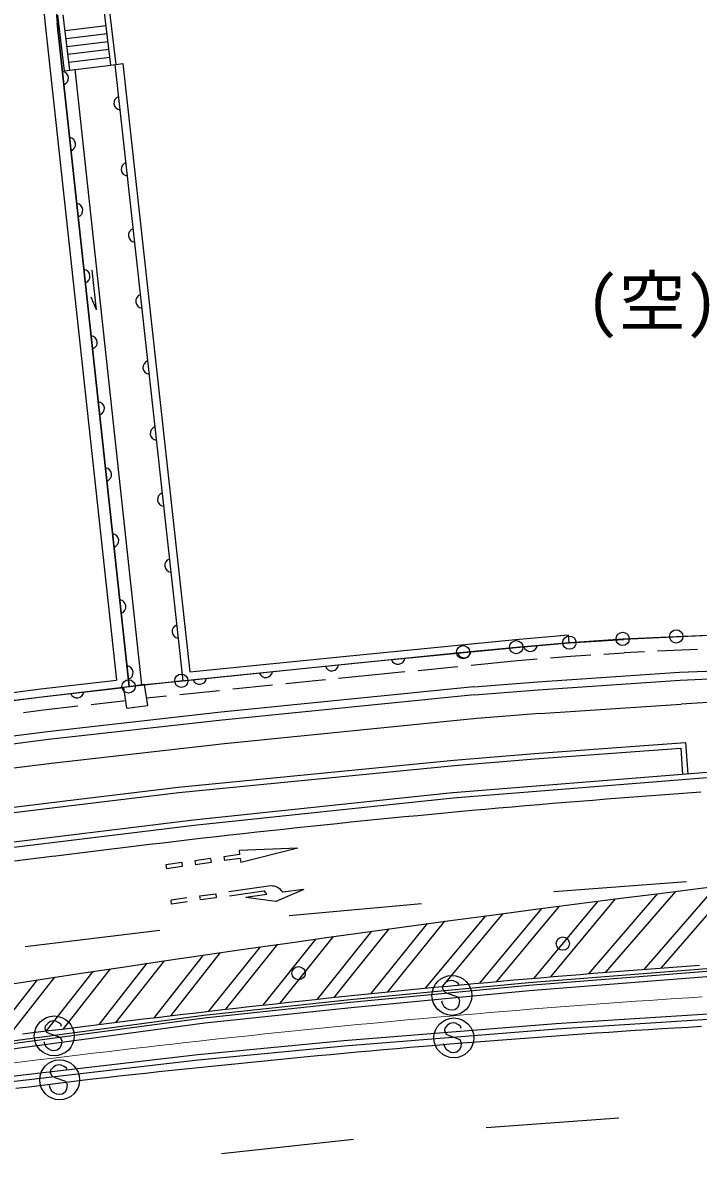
# Model space of a CAD drawing. Units: millimetres, scale not verified. Extents: x 40000 to 680000, y 20000 to 380000.
# Drawn here: x 276888 to 302286, y 315218 to 358236 of the extents above; entities that cross this region are included whole.
import ezdxf
from ezdxf.enums import TextEntityAlignment as Align

# ---------------------------------------------------------------- set-up
doc = ezdxf.new("R2010")
doc.units = ezdxf.units.MM
doc.header["$LTSCALE"] = 1000
doc.linetypes.add('CHAIN', pattern=[18.5, 12, -1.5, 3.5, -1.5])
for name, color, linetype, lineweight in [('M-BGD', 7, 'Continuous', 25), ('M-BMK', 2, 'CHAIN', 13), ('M-BMK-ROW', 30, 'Continuous', 25), ('M-STR-STRC', 7, 'Continuous', 25), ('M-STR-STRD', 7, 'Continuous', 25)]:
    doc.layers.add(name, color=color, linetype=linetype, lineweight=lineweight)
doc.styles.add('ＭＳ ゴシック', font='')
doc.styles.get('ＭＳ ゴシック').set_extended_font_data('MS Gothic')

msp = doc.modelspace()

# ---------------------------------------------------------------- linework, layer by layer
at = {"layer": 'M-BGD'}
for p, q in [((277602, 359512), (277731, 358181)), ((278050, 359562), (278179, 358227)), ((278457, 356435), (278203, 358520)), ((278656, 356459), (278402, 358544)), ((280200, 356647), (279947, 358732)), ((280399, 356672), (280145, 358756)), ((277731, 358181), (280412, 333504)), ((278179, 358227), (280891, 333261)), ((280891, 333261), (278179, 358227)), ((278475, 357948), (280019, 358136)), ((278511, 357651), (280055, 357839)), ((278547, 357353), (280092, 357541)), ((278583, 357055), (280128, 357243)), ((278619, 356757), (280164, 356945)), ((278656, 356459), (280200, 356647)), ((280200, 356647), (280650, 356702)), ((280353, 356666), (282901, 333484)), ((280353, 356666), (282901, 333484)), ((280650, 356702), (283166, 333812)), ((278457, 356435), (278656, 356459)), ((281364, 333324), (278851, 356490)), ((279661, 347434), (279499, 348925)), ((279661, 347434), (279458, 347915)), ((295416, 335037), (297416, 335204)), ((297441, 334905), (297416, 335204)), ((309490, 335497), (299480, 335035)), ((289439, 334448), (295416, 335037)), ((289469, 334150), (295443, 334739)), ((289469, 334150), (295443, 334739)), ((295443, 334739), (297441, 334905)), ((295443, 334739), (297441, 334905)), ((297451, 334906), (299480, 335035)), ((283166, 333812), (289439, 334448)), ((295488, 334241), (296236, 334303)), ((296734, 334345), (297483, 334407)), ((297483, 334407), (298246, 334455)), ((298745, 334487), (299508, 334536)), ((300264, 334570), (299508, 334536)), ((302261, 334663), (300763, 334593)), ((301587, 333804), (315619, 334392)), ((282901, 333484), (289469, 334150)), ((282901, 333484), (289469, 334150)), ((289518, 333652), (291259, 333824)), ((291757, 333873), (293250, 334020)), ((293747, 334069), (295488, 334241)), ((301604, 333505), (315628, 334092)), ((277564, 333179), (280412, 333504)), ((282901, 333484), (280690, 333234)), ((281463, 333338), (282901, 333484)), ((286773, 333374), (288266, 333525)), ((288763, 333575), (289518, 333652)), ((293844, 333253), (296248, 333443)), ((296248, 333443), (301587, 333804)), ((296268, 333144), (301604, 333505)), ((271584, 332414), (277564, 333179)), ((277600, 332881), (280891, 333261)), ((277600, 332881), (280690, 333234)), ((281463, 333338), (280690, 333234)), ((280793, 332451), (280690, 333234)), ((281587, 332555), (281463, 333338)), ((282794, 332970), (284286, 333121)), ((293844, 333253), (284348, 332299)), ((284784, 333172), (286276, 333323)), ((293874, 332955), (296268, 333144)), ((309296, 333039), (301653, 332606)), ((271623, 332116), (277600, 332881)), ((271623, 332116), (277600, 332881)), ((279457, 332590), (280758, 332739)), ((280793, 332451), (281587, 332555)), ((281541, 332843), (282296, 332920)), ((293874, 332955), (284380, 332000)), ((296329, 332246), (301653, 332606)), ((276906, 332288), (277660, 332385)), ((277660, 332385), (278960, 332533)), ((284348, 332299), (277819, 331565)), ((296329, 332246), (293964, 332059)), ((284380, 332000), (277855, 331267)), ((293964, 332059), (284475, 331105)), ((277819, 331565), (268944, 330426)), ((277855, 331267), (268985, 330129)), ((284475, 331105), (277963, 330374)), ((296133, 330747), (301815, 331153)), ((296149, 330547), (301630, 330940)), ((301630, 330940), (301703, 329954)), ((301815, 331153), (301902, 329970)), ((282732, 329481), (293103, 330496)), ((293103, 330496), (296133, 330747)), ((293121, 330297), (296149, 330547)), ((277963, 330374), (269107, 329237)), ((282754, 329282), (293121, 330297)), ((303370, 330087), (293059, 329269)), ((303383, 329887), (293074, 329070)), ((278480, 328968), (282732, 329481)), ((278504, 328769), (282754, 329282)), ((293053, 329269), (283308, 328234)), ((272381, 328200), (278480, 328968)), ((272407, 328002), (278504, 328769)), ((293074, 329070), (283331, 328035)), ((283308, 328234), (272978, 326976)), ((283331, 328035), (273003, 326778)), ((295910, 322127), (303833, 322754)), ((289203, 321487), (295910, 322127)), ((283700, 320904), (289203, 321487)), ((273995, 319602), (283700, 320904))]:
    msp.add_line(p, q, dxfattribs=at)
for centre in [(297196, 323590), (287258, 322479)]:
    msp.add_circle(centre, 250, dxfattribs=at)
for centre, start, end in [((278348, 356152), 288.88, 83.5193), ((280569, 355215), 108.9527, 263.5919), ((278618, 353666), 288.88, 83.5193), ((280842, 352730), 108.9527, 263.5919), ((278888, 351181), 288.88, 83.5193), ((281115, 350245), 108.9527, 263.5919), ((279158, 348695), 288.88, 83.5193), ((281388, 347760), 108.9527, 263.5919), ((279428, 346210), 288.88, 83.5193), ((281661, 345275), 108.9527, 263.5919), ((279698, 343725), 288.88, 83.5193), ((281934, 342790), 108.9527, 263.5919), ((279968, 341239), 288.88, 83.5193), ((282208, 340305), 108.9527, 263.5919), ((280238, 338754), 288.88, 83.5193), ((282481, 337820), 108.9527, 263.5919), ((280508, 336269), 288.88, 83.5193), ((282754, 335335), 108.9527, 263.5919), ((295975, 334840), 197.4391, 352.0784), ((290998, 334357), 198.3125, 352.9517), ((293486, 334602), 198.3125, 352.9517), ((280778, 333783), 288.88, 83.5193), ((286023, 333857), 198.4709, 353.1101), ((288510, 334109), 198.4709, 353.1101), ((283536, 333604), 198.4709, 353.1101), ((278929, 333091), 199.2649, 353.9041)]:
    msp.add_arc(centre, 256, start, end, dxfattribs=at)
at = {"layer": 'M-BMK'}
msp.add_lwpolyline([(276558, 319101), (277054, 319163), (277550, 319225), (278046, 319286), (278543, 319347), (279039, 319407), (279536, 319466), (280032, 319525), (280529, 319584), (281025, 319642), (281522, 319699), (282019, 319756), (282516, 319813), (283012, 319868), (283509, 319924), (284006, 319978), (284503, 320033), (285001, 320086), (285498, 320139), (285995, 320192), (286492, 320244), (286990, 320295), (287487, 320346), (287984, 320396), (288482, 320446), (288980, 320495), (289477, 320543), (289975, 320591), (290473, 320638), (290971, 320685), (291468, 320731), (291966, 320777), (292464, 320822), (292962, 320866), (293460, 320910), (293959, 320953), (294457, 320995), (294955, 321037), (295453, 321078), (295952, 321119), (296450, 321159), (296948, 321198), (297447, 321237), (297945, 321275), (298444, 321313), (298943, 321350), (299441, 321386), (299940, 321422), (300439, 321456), (300938, 321491), (301437, 321524), (301936, 321557), (302434, 321590)], dxfattribs=at)
at = {"layer": 'M-BMK-ROW'}
for p, q in [((299448, 335055), (301464, 335151)), ((301464, 335151), (307461, 335403)), ((293449, 334558), (295446, 334744)), ((295446, 334744), (297443, 334915)), ((297443, 334915), (299448, 335055)), ((282848, 333483), (293449, 334558)), ((280866, 333270), (282848, 333483)), ((275605, 332635), (280866, 333270))]:
    msp.add_line(p, q, dxfattribs=at)
for centre in [(297443, 334915), (299448, 335055), (301464, 335151), (293449, 334558), (295446, 334744), (280866, 333270), (282848, 333483)]:
    msp.add_circle(centre, 250, dxfattribs=at)
at = {"layer": 'M-STR-STRC'}
for p, q in [((299345, 329074), (299852, 329112)), ((299345, 329074), (299852, 329112)), ((299852, 329112), (300359, 329150)), ((299852, 329112), (300359, 329150)), ((300359, 329150), (300867, 329188)), ((300867, 329188), (301374, 329225)), ((300867, 329188), (301374, 329225)), ((301374, 329225), (301882, 329261)), ((301374, 329225), (301882, 329261)), ((301882, 329261), (302389, 329296)), ((301882, 329261), (302389, 329296)), ((294277, 328651), (294783, 328696)), ((294277, 328651), (294783, 328696)), ((294783, 328696), (295290, 328741)), ((294783, 328696), (295290, 328741)), ((295290, 328741), (295796, 328785)), ((295290, 328741), (295796, 328785)), ((295796, 328785), (296303, 328828)), ((295796, 328785), (296303, 328828)), ((296303, 328828), (296810, 328871)), ((296303, 328828), (296810, 328871)), ((296810, 328871), (297316, 328912)), ((296810, 328871), (297316, 328912)), ((297316, 328912), (297823, 328954)), ((297316, 328912), (297823, 328954)), ((297823, 328954), (298330, 328994)), ((297823, 328954), (298330, 328994)), ((298330, 328994), (298837, 329034)), ((298330, 328994), (298837, 329034)), ((298837, 329034), (299345, 329074)), ((298837, 329034), (299345, 329074)), ((289724, 328218), (290229, 328268)), ((289724, 328218), (290229, 328268)), ((290229, 328268), (290735, 328318)), ((290229, 328268), (290735, 328318)), ((290735, 328318), (291241, 328368)), ((290735, 328318), (291241, 328368)), ((291241, 328368), (291746, 328417)), ((291241, 328368), (291746, 328417)), ((291746, 328417), (292252, 328465)), ((291746, 328417), (292252, 328465)), ((292252, 328465), (292758, 328512)), ((292252, 328465), (292758, 328512)), ((292758, 328512), (293264, 328559)), ((292758, 328512), (293264, 328559)), ((293264, 328559), (293770, 328606)), ((293264, 328559), (293770, 328606)), ((293770, 328606), (294277, 328651)), ((293770, 328606), (294277, 328651)), ((285683, 327792), (286188, 327847)), ((285683, 327792), (286188, 327847)), ((286188, 327847), (286693, 327902)), ((286188, 327847), (286693, 327902)), ((286693, 327902), (287198, 327956)), ((286693, 327902), (287198, 327956)), ((287198, 327956), (287703, 328010)), ((287198, 327956), (287703, 328010)), ((287703, 328010), (288208, 328063)), ((287703, 328010), (288208, 328063)), ((288208, 328063), (288713, 328115)), ((288208, 328063), (288713, 328115)), ((288713, 328115), (289218, 328167)), ((288713, 328115), (289218, 328167)), ((289218, 328167), (289724, 328218)), ((289218, 328167), (289724, 328218)), ((281649, 327329), (282153, 327389)), ((281649, 327329), (282153, 327389)), ((282153, 327389), (282657, 327448)), ((282153, 327389), (282657, 327448)), ((282657, 327448), (283161, 327507)), ((282657, 327448), (283161, 327507)), ((283161, 327507), (283665, 327565)), ((283161, 327507), (283665, 327565)), ((283665, 327565), (284170, 327623)), ((283665, 327565), (284170, 327623)), ((284170, 327623), (284674, 327680)), ((284170, 327623), (284674, 327680)), ((284674, 327680), (285179, 327736)), ((284674, 327680), (285179, 327736)), ((285179, 327736), (285683, 327792)), ((285179, 327736), (285683, 327792)), ((278125, 326896), (278628, 326959)), ((278125, 326896), (278628, 326959)), ((278628, 326959), (279131, 327022)), ((278628, 326959), (279131, 327022)), ((279131, 327022), (279635, 327085)), ((279131, 327022), (279635, 327085)), ((279635, 327085), (280138, 327147)), ((279635, 327085), (280138, 327147)), ((280138, 327147), (280642, 327208)), ((280138, 327147), (280642, 327208)), ((280642, 327208), (281145, 327269)), ((280642, 327208), (281145, 327269)), ((281145, 327269), (281649, 327329)), ((281145, 327269), (281649, 327329)), ((285040, 326946), (284446, 326862)), ((287229, 327180), (285019, 327094)), ((287229, 327180), (285019, 327094)), ((285019, 327094), (285040, 326946)), ((285019, 327094), (285040, 326946)), ((287229, 327180), (285082, 326649)), ((287229, 327180), (285082, 326649)), ((276570, 326705), (277074, 326767)), ((276570, 326705), (277074, 326767)), ((277074, 326767), (277578, 326829)), ((277074, 326767), (277578, 326829)), ((277578, 326829), (278078, 326890)), ((277578, 326829), (278078, 326890)), ((278037, 326885), (278125, 326896)), ((278037, 326885), (278125, 326896)), ((282862, 326638), (282267, 326554)), ((282267, 326554), (282288, 326405)), ((282267, 326554), (282288, 326405)), ((282862, 326638), (282883, 326489)), ((283951, 326792), (283357, 326708)), ((283357, 326708), (283378, 326559)), ((283972, 326643), (283378, 326559)), ((283951, 326792), (283972, 326643)), ((284446, 326862), (284467, 326713)), ((285061, 326797), (284467, 326713)), ((285061, 326797), (285082, 326649)), ((285061, 326797), (285082, 326649)), ((282883, 326489), (282288, 326405)), ((286217, 325761), (284638, 325538)), ((296859, 325550), (301843, 325934)), ((300260, 322622), (302958, 325740)), ((300899, 322673), (303623, 325821)), ((283054, 325313), (282460, 325229)), ((282481, 325081), (282460, 325229)), ((282481, 325081), (282460, 325229)), ((283549, 325383), (284143, 325468)), ((283570, 325235), (283549, 325383)), ((284164, 325319), (283570, 325235)), ((284143, 325468), (284164, 325319)), ((284659, 325389), (285946, 325571)), ((286066, 325436), (285274, 325324)), ((286066, 325436), (285274, 325324)), ((286405, 325181), (285274, 325324)), ((286405, 325181), (285274, 325324)), ((287452, 325633), (286405, 325181)), ((287452, 325633), (286660, 325521)), ((296745, 322342), (299176, 325270)), ((298170, 322460), (300774, 325471)), ((298809, 322512), (301441, 325554)), ((283075, 325165), (282481, 325081)), ((286900, 324655), (291880, 325104)), ((294080, 322107), (296412, 324915)), ((294713, 322164), (297067, 325000)), ((296115, 322288), (298522, 325187)), ((290621, 321775), (292753, 324431)), ((292036, 321914), (294297, 324638)), ((292671, 321975), (294954, 324725)), ((276969, 323480), (282034, 324102)), ((287964, 321501), (290017, 324059)), ((288595, 321567), (290666, 324148)), ((289993, 321712), (292106, 324344)), ((284517, 321120), (286478, 323564)), ((285927, 321279), (287925, 323768)), ((286560, 321349), (288575, 323859)), ((281835, 320805), (283678, 323161)), ((282466, 320881), (284322, 323254)), ((283882, 321047), (285827, 323471)), ((278412, 320383), (280181, 322644)), ((279771, 320554), (281568, 322851)), ((280402, 320630), (282214, 322946)), ((300342, 322631), (300841, 322668)), ((300342, 322631), (300841, 322668)), ((300841, 322668), (301340, 322705)), ((300841, 322668), (301340, 322705)), ((301340, 322705), (301839, 322741)), ((301839, 322741), (302338, 322777)), ((301839, 322741), (302338, 322777)), ((275730, 320044), (277438, 322228)), ((276368, 320130), (278086, 322327)), ((277782, 320307), (279534, 322547)), ((294857, 322177), (295356, 322222)), ((294857, 322177), (295356, 322222)), ((295356, 322222), (295854, 322265)), ((295356, 322222), (295854, 322265)), ((295854, 322265), (296352, 322309)), ((295854, 322265), (296352, 322309)), ((296352, 322309), (296851, 322351)), ((296352, 322309), (296851, 322351)), ((296851, 322351), (297350, 322393)), ((296851, 322351), (297350, 322393)), ((297350, 322393), (297848, 322434)), ((297350, 322393), (297848, 322434)), ((297848, 322434), (298347, 322475)), ((297848, 322434), (298347, 322475)), ((298347, 322475), (298846, 322515)), ((298347, 322475), (298846, 322515)), ((298846, 322515), (299344, 322554)), ((298846, 322515), (299344, 322554)), ((299344, 322554), (299843, 322593)), ((299344, 322554), (299843, 322593)), ((299843, 322593), (300342, 322631)), ((299843, 322593), (300342, 322631)), ((290375, 321751), (290873, 321800)), ((290375, 321751), (290873, 321800)), ((290873, 321800), (291371, 321850)), ((290873, 321800), (291371, 321850)), ((291371, 321850), (291868, 321898)), ((291371, 321850), (291868, 321898)), ((291868, 321898), (292366, 321946)), ((291868, 321898), (292366, 321946)), ((292366, 321946), (292865, 321994)), ((292366, 321946), (292865, 321994)), ((292682, 322006), (292670, 321920)), ((292670, 321920), (292735, 321784)), ((292778, 322110), (292682, 322006)), ((292735, 321784), (292848, 321729)), ((292877, 322179), (292778, 322110)), ((292865, 321994), (293363, 322041)), ((293001, 322205), (292877, 322179)), ((293088, 322193), (293001, 322205)), ((293196, 322138), (293088, 322193)), ((293279, 322083), (293196, 322138)), ((293304, 321999), (293279, 322083)), ((293363, 322041), (293861, 322087)), ((293363, 322041), (293861, 322087)), ((293861, 322087), (294359, 322132)), ((293861, 322087), (294359, 322132)), ((294359, 322132), (294857, 322177)), ((294359, 322132), (294857, 322177)), ((286395, 321331), (286892, 321385)), ((286395, 321331), (286892, 321385)), ((286892, 321385), (287389, 321439)), ((287389, 321439), (287887, 321493)), ((287389, 321439), (287887, 321493)), ((287887, 321493), (288384, 321545)), ((287887, 321493), (288384, 321545)), ((288384, 321545), (288882, 321598)), ((288384, 321545), (288882, 321598)), ((288882, 321598), (289379, 321649)), ((288882, 321598), (289379, 321649)), ((289379, 321649), (289877, 321700)), ((289379, 321649), (289877, 321700)), ((289877, 321700), (290375, 321751)), ((289877, 321700), (290375, 321751)), ((292673, 321339), (292643, 321422)), ((292848, 321729), (293247, 321588)), ((293247, 321588), (293307, 321459)), ((293307, 321459), (293285, 321288)), ((282418, 320875), (282915, 320934)), ((282418, 320875), (282915, 320934)), ((282915, 320934), (283412, 320992)), ((283412, 320992), (283909, 321050)), ((283412, 320992), (283909, 321050)), ((283909, 321050), (284406, 321107)), ((283909, 321050), (284406, 321107)), ((284406, 321107), (284903, 321164)), ((284406, 321107), (284903, 321164)), ((284903, 321164), (285400, 321220)), ((285400, 321220), (285897, 321276)), ((285400, 321220), (285897, 321276)), ((285897, 321276), (286395, 321331)), ((285897, 321276), (286395, 321331)), ((292736, 321206), (292673, 321339)), ((292813, 321151), (292736, 321206)), ((292923, 321095), (292813, 321151)), ((293013, 321082), (292923, 321095)), ((293139, 321104), (293013, 321082)), ((293232, 321176), (293139, 321104)), ((293285, 321288), (293232, 321176)), ((277821, 320587), (277725, 320482)), ((277919, 320656), (277821, 320587)), ((278044, 320681), (277919, 320656)), ((278130, 320669), (278044, 320681)), ((278239, 320615), (278130, 320669)), ((278321, 320559), (278239, 320615)), ((278347, 320476), (278321, 320559)), ((278943, 320447), (279439, 320510)), ((278943, 320447), (279439, 320510)), ((279439, 320510), (279935, 320572)), ((279439, 320510), (279935, 320572)), ((279935, 320572), (280432, 320634)), ((279935, 320572), (280432, 320634)), ((280432, 320634), (280928, 320695)), ((280432, 320634), (280928, 320695)), ((280928, 320695), (281425, 320756)), ((280928, 320695), (281425, 320756)), ((281425, 320756), (281922, 320816)), ((281425, 320756), (281922, 320816)), ((281922, 320816), (282418, 320875)), ((281922, 320816), (282418, 320875)), ((292849, 320511), (292753, 320407)), ((292948, 320581), (292849, 320511)), ((293072, 320606), (292948, 320581)), ((293159, 320594), (293072, 320606)), ((293267, 320540), (293159, 320594)), ((293350, 320484), (293267, 320540)), ((276871, 320193), (277369, 320255)), ((276871, 320193), (277369, 320255)), ((277369, 320255), (277866, 320316)), ((277725, 320482), (277713, 320397)), ((277713, 320397), (277777, 320260)), ((277777, 320260), (277890, 320206)), ((277866, 320316), (278363, 320377)), ((277866, 320316), (278363, 320377)), ((277890, 320206), (278290, 320065)), ((278290, 320065), (278350, 319935)), ((278363, 320377), (278860, 320437)), ((278363, 320377), (278860, 320437)), ((278859, 320437), (278943, 320447)), ((292753, 320407), (292741, 320322)), ((292741, 320322), (292806, 320185)), ((292806, 320185), (292919, 320130)), ((292919, 320130), (293318, 319989)), ((293376, 320400), (293350, 320484)), ((295931, 320050), (296429, 320087)), ((295931, 320050), (296429, 320087)), ((296429, 320087), (296928, 320123)), ((296429, 320087), (296928, 320123)), ((296928, 320123), (297426, 320159)), ((297426, 320159), (297924, 320194)), ((297924, 320194), (298423, 320229)), ((298423, 320229), (298921, 320262)), ((298423, 320229), (298921, 320262)), ((298921, 320262), (299420, 320296)), ((298921, 320262), (299420, 320296)), ((299420, 320296), (299919, 320328)), ((299919, 320328), (300417, 320360)), ((299919, 320328), (300417, 320360)), ((300417, 320360), (300916, 320391)), ((300417, 320360), (300916, 320391)), ((300916, 320391), (301415, 320422)), ((300916, 320391), (301415, 320422)), ((301415, 320422), (301914, 320452)), ((301415, 320422), (301914, 320452)), ((301914, 320452), (302412, 320481)), ((301914, 320452), (302412, 320481)), ((277715, 319816), (277686, 319899)), ((277778, 319683), (277715, 319816)), ((277856, 319628), (277778, 319683)), ((277966, 319572), (277856, 319628)), ((278275, 319653), (278181, 319581)), ((278328, 319765), (278275, 319653)), ((278350, 319935), (278328, 319765)), ((290452, 319603), (290950, 319647)), ((290950, 319647), (291448, 319690)), ((290950, 319647), (291448, 319690)), ((291448, 319690), (291946, 319732)), ((291448, 319690), (291946, 319732)), ((291946, 319732), (292444, 319774)), ((291946, 319732), (292444, 319774)), ((292444, 319774), (292942, 319815)), ((292744, 319741), (292714, 319823)), ((292807, 319608), (292744, 319741)), ((292942, 319815), (293440, 319856)), ((293356, 319689), (293303, 319578)), ((293318, 319989), (293379, 319860)), ((293379, 319860), (293356, 319689)), ((293440, 319856), (293938, 319896)), ((293938, 319896), (294436, 319936)), ((294436, 319936), (294934, 319974)), ((294934, 319974), (295433, 320013)), ((294934, 319974), (295433, 320013)), ((295433, 320013), (295931, 320050)), ((295433, 320013), (295931, 320050)), ((278056, 319559), (277966, 319572)), ((278181, 319581), (278056, 319559)), ((285975, 319184), (286472, 319233)), ((285975, 319184), (286472, 319233)), ((286472, 319233), (286969, 319281)), ((286472, 319233), (286969, 319281)), ((286969, 319281), (287467, 319329)), ((286969, 319281), (287467, 319329)), ((287467, 319329), (287964, 319376)), ((287964, 319376), (288462, 319423)), ((288462, 319423), (288959, 319469)), ((288462, 319423), (288959, 319469)), ((288959, 319469), (289457, 319514)), ((288959, 319469), (289457, 319514)), ((289457, 319514), (289955, 319559)), ((289457, 319514), (289955, 319559)), ((289955, 319559), (290452, 319603)), ((289955, 319559), (290452, 319603)), ((292884, 319553), (292807, 319608)), ((292994, 319496), (292884, 319553)), ((293084, 319484), (292994, 319496)), ((293210, 319506), (293084, 319484)), ((293303, 319578), (293210, 319506)), ((277928, 318831), (277916, 318746)), ((278024, 318935), (277928, 318831)), ((278122, 319005), (278024, 318935)), ((278247, 319030), (278122, 319005)), ((278333, 319018), (278247, 319030)), ((278442, 318964), (278333, 319018)), ((278524, 318908), (278442, 318964)), ((278550, 318824), (278524, 318908)), ((281501, 318719), (281998, 318773)), ((281501, 318719), (281998, 318773)), ((281998, 318773), (282495, 318827)), ((281998, 318773), (282495, 318827)), ((282495, 318827), (282992, 318879)), ((282992, 318879), (283489, 318931)), ((283489, 318931), (283986, 318983)), ((283986, 318983), (284483, 319034)), ((283986, 318983), (284483, 319034)), ((284483, 319034), (284980, 319085)), ((284483, 319034), (284980, 319085)), ((284980, 319085), (285477, 319135)), ((284980, 319085), (285477, 319135)), ((285477, 319135), (285975, 319184)), ((285477, 319135), (285975, 319184)), ((277916, 318746), (277980, 318609)), ((277980, 318609), (278093, 318554)), ((278093, 318554), (278493, 318413)), ((278110, 318331), (278605, 318391)), ((278493, 318413), (278553, 318284)), ((278605, 318391), (279100, 318451)), ((279101, 318451), (279515, 318499)), ((279101, 318451), (279515, 318499)), ((279515, 318499), (280011, 318555)), ((279515, 318499), (280011, 318555)), ((280011, 318555), (280508, 318610)), ((280011, 318555), (280508, 318610)), ((280508, 318610), (281005, 318665)), ((280508, 318610), (281005, 318665)), ((281005, 318665), (281501, 318719)), ((281005, 318665), (281501, 318719)), ((276624, 318146), (277119, 318208)), ((277119, 318208), (277614, 318270)), ((277614, 318270), (278110, 318331)), ((277918, 318165), (277889, 318247)), ((277981, 318031), (277918, 318165)), ((278059, 317976), (277981, 318031)), ((278168, 317920), (278059, 317976)), ((278259, 317908), (278168, 317920)), ((278384, 317929), (278259, 317908)), ((278478, 318001), (278384, 317929)), ((278531, 318113), (278478, 318001)), ((278553, 318284), (278531, 318113)), ((294311, 316666), (299298, 317030)), ((284359, 315697), (289329, 316239))]:
    msp.add_line(p, q, dxfattribs=at)
for centre in [(293026, 321641), (278068, 320118), (293097, 320043), (278271, 318466)]:
    msp.add_circle(centre, 750, dxfattribs=at)
for centre, radius, start, end in [((411059, -552536), 884898, 96.6477, 103.14583), ((286232, 325259), 502, 31.3958, 91.6936), ((286232, 325259), 502, 31.3958, 91.6936), ((285829, 325346), 254, 20.9671, 62.5108), ((285829, 325346), 254, 20.9671, 62.5108)]:
    msp.add_arc(centre, radius, start, end, dxfattribs=at)
at = {"layer": 'M-STR-STRD'}
for p, q in [((295918, 322027), (303840, 322654)), ((295936, 321828), (303854, 322455)), ((289213, 321387), (295918, 322027)), ((289233, 321188), (295936, 321828)), ((283712, 320804), (289213, 321387)), ((283736, 320606), (289233, 321188)), ((303644, 320995), (296939, 320574)), ((274008, 319503), (283712, 320804)), ((274035, 319305), (283736, 320606)), ((296939, 320574), (288962, 319931)), ((303655, 320796), (296953, 320374)), ((296953, 320374), (288979, 319732)), ((288962, 319931), (283463, 319408)), ((288979, 319732), (283484, 319209)), ((283463, 319408), (274331, 318340)), ((283484, 319209), (274356, 318142))]:
    msp.add_line(p, q, dxfattribs=at)

# ---------------------------------------------------------------- texts
at = {"layer": 'M-BGD', "style": 'ＭＳ ゴシック'}
msp.add_text('(空)', height=1833, dxfattribs=at).set_placement((298061, 346304), align=Align.BOTTOM_LEFT)

doc.saveas('drawing.dxf')
